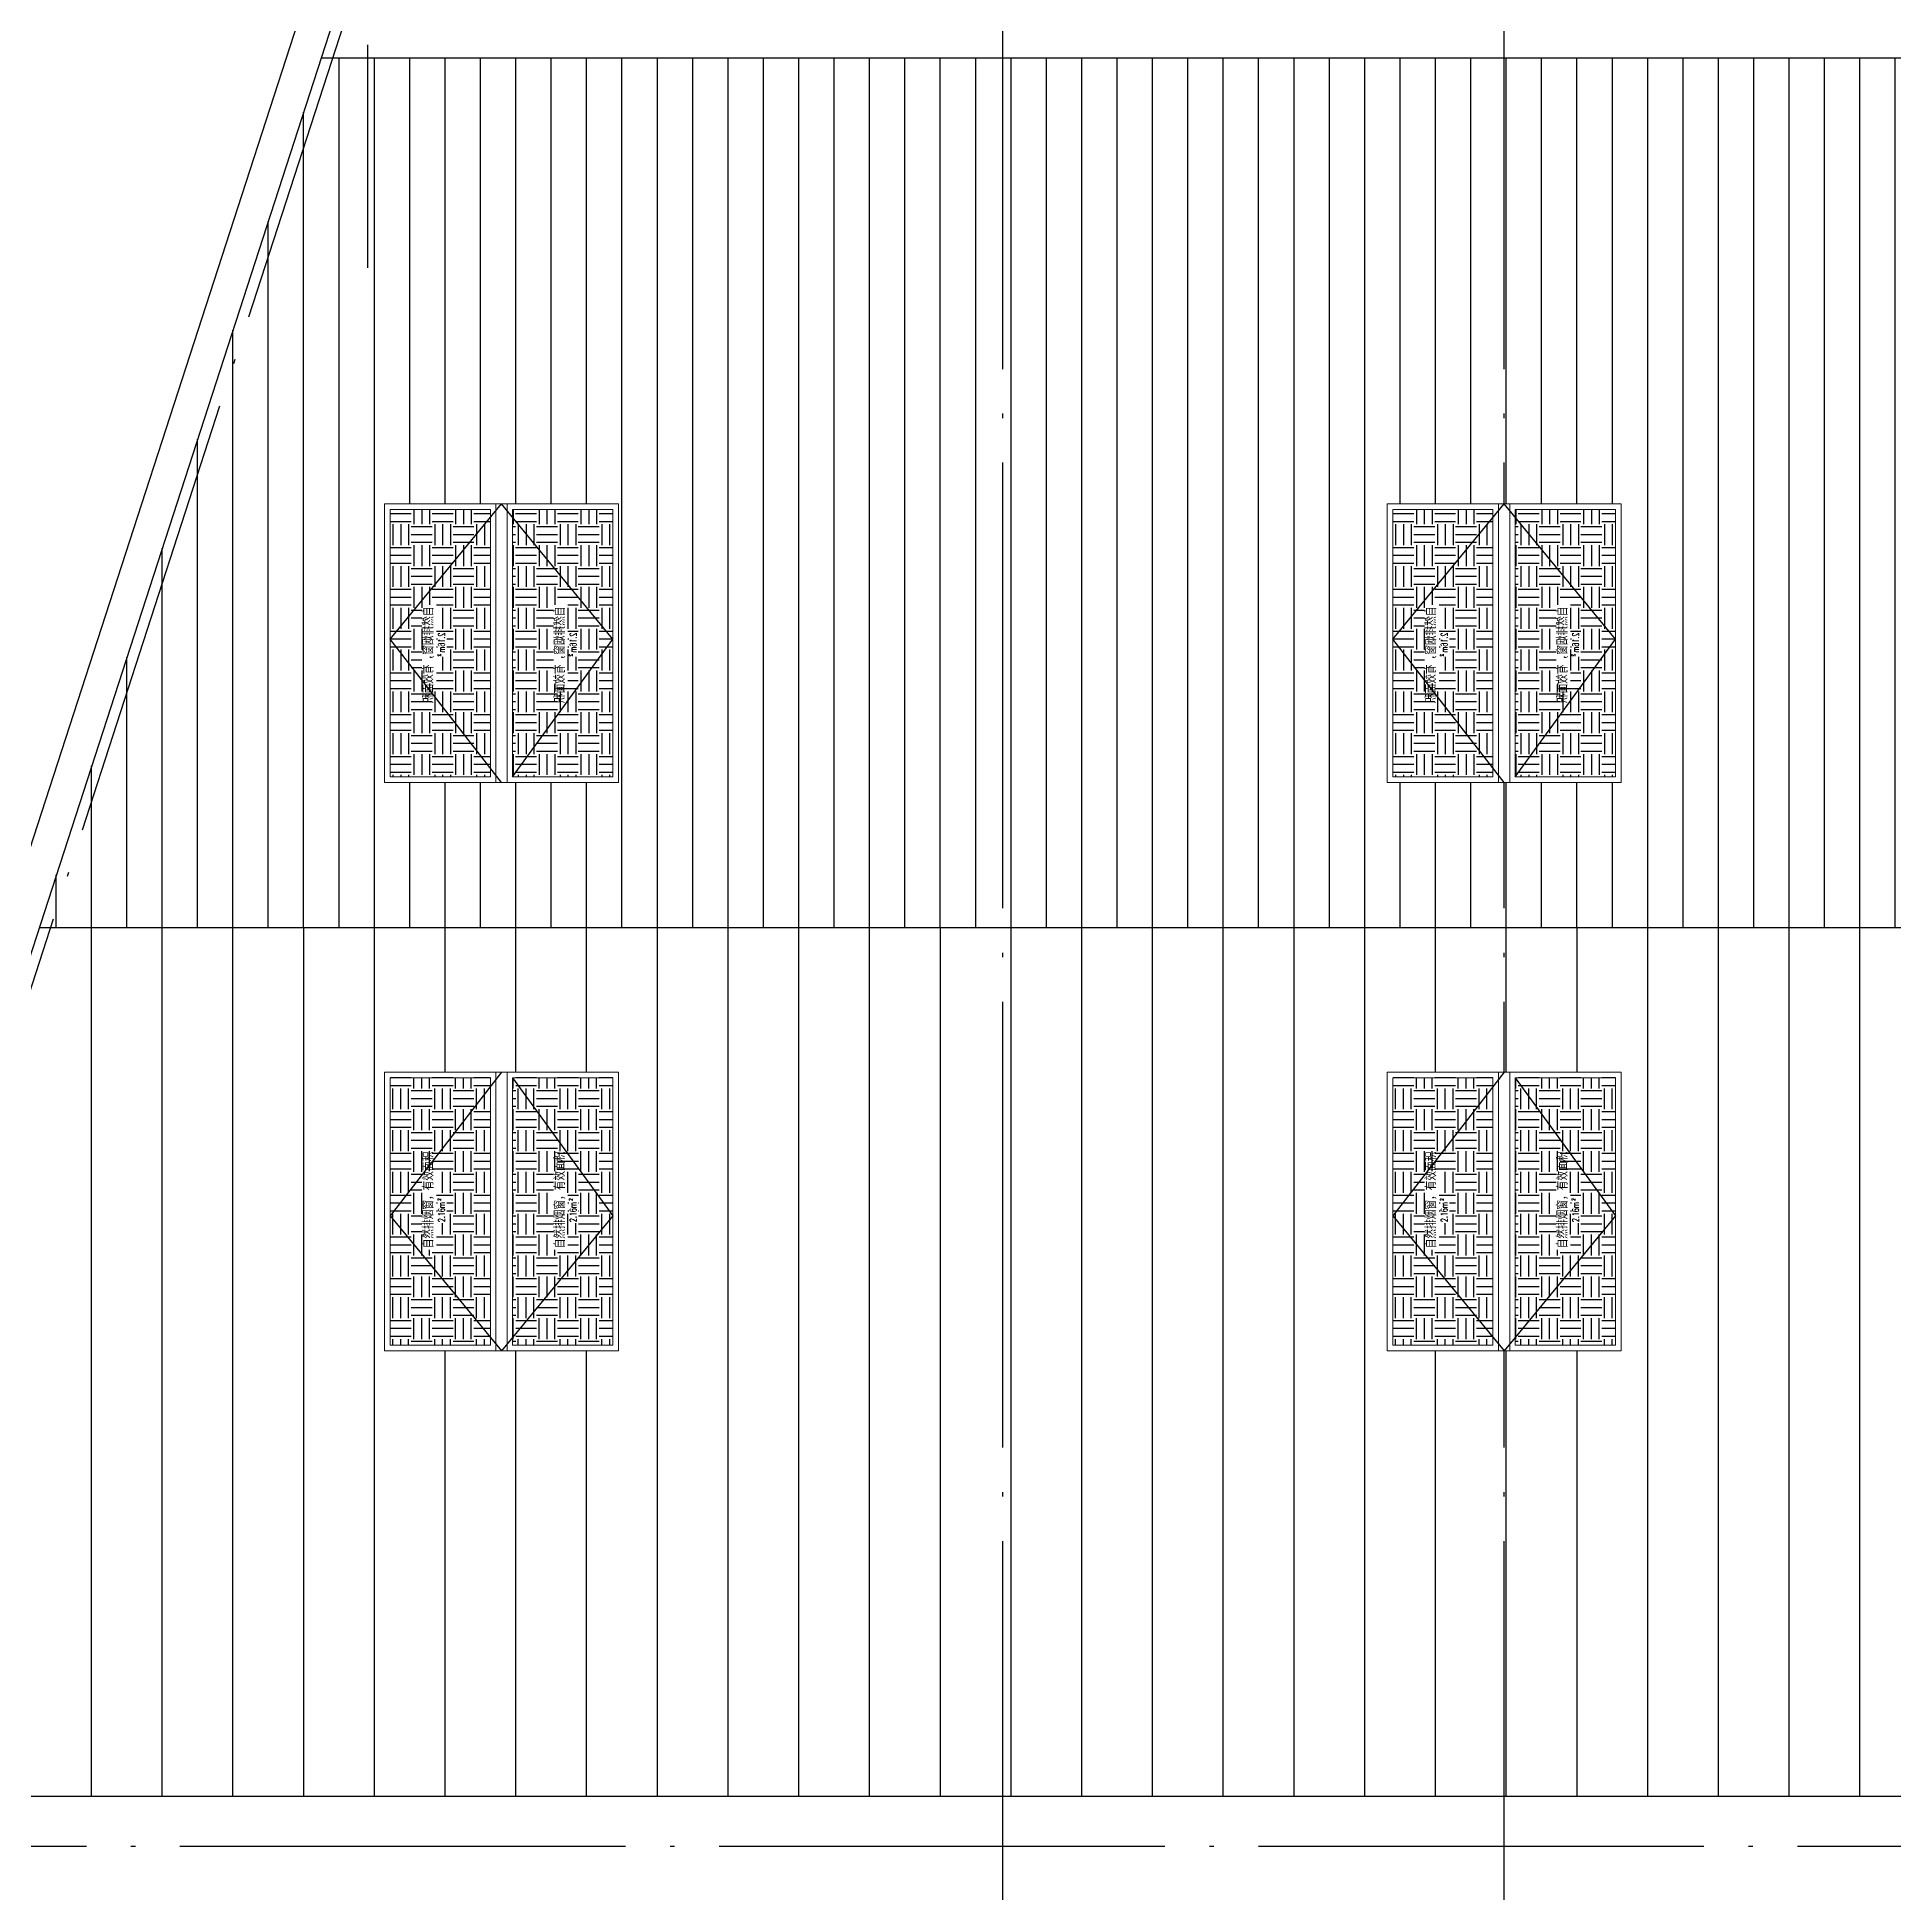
# Model space of a CAD drawing. Extents: x -555607 to 460190, y 498714 to 1664455.
# Drawn here: x 227478 to 244153, y 689146 to 705810 of the extents above; entities that cross this region are included whole.
import ezdxf

# ---------------------------------------------------------------- set-up
doc = ezdxf.new("R2010")
doc.units = 0
doc.header["$LTSCALE"] = 1000
doc.header["$MEASUREMENT"] = 0
doc.linetypes.add('DOTE', pattern=[2.42, 2, -0.2, 0.02, -0.2])
doc.linetypes.add('HIDDEN', pattern=[9.525, 6.35, -3.175])
for name, color, linetype in [('A-AXIS-DOTE', 14, 'DOTE'), ('A-HATCH-2', 251, 'Continuous'), ('A-LIN-V', 9, 'Continuous'), ('A-SFCE', 30, 'Continuous'), ('A-WINDOW', 8, 'Continuous'), ('SPACE', 7, 'Continuous'), ('SPACE_HATCH', 8, 'Continuous'), ('参考线', 8, 'Continuous'), ('外框', 1, 'HIDDEN')]:
    doc.layers.add(name, color=color, linetype=linetype)
doc.layers.add('成型线', color=3, linetype='Continuous', lineweight=18)
doc.styles.add('_TCH_SPACE', font='SIMPLEX', dxfattribs={"height": 5, "bigfont": 'GBCBIG'})
pattern_1 = [(0, (0, 0), (187.5, 187.5), [187.5, -187.5]), (0, (0, 70.31), (187.5, 187.5), [187.5, -187.5]), (0, (0, 140.62), (187.5, 187.5), [187.5, -187.5]), (90, (23.44, 164.06), (-187.5, 187.5), [187.5, -187.5]), (90, (93.75, 164.06), (-187.5, 187.5), [187.5, -187.5]), (90, (164.06, 164.06), (-187.5, 187.5), [187.5, -187.5])]

# ---------------------------------------------------------------- blocks, each defined once
blk = doc.blocks.new('44')
blk.add_wipeout([(277446, 745270), (279946, 745270), (279946, 747370), (277446, 747370)]).dxf.layer = '参考线'
at = {"layer": 'SPACE_HATCH'}
h = blk.add_hatch(dxfattribs=at)
h.set_pattern_fill('土壤', color=250, scale=50, style=0)
h.set_pattern_definition(pattern_1)
h.paths.add_polyline_path([(277496, 746420), (279896, 746420), (279896, 747320), (277496, 747320)])
h.paths.add_polyline_path([(278352, 746904), (279057, 746904), (279057, 747034), (278352, 747034)])
h.paths.add_polyline_path([(278591, 746811), (278817, 746811), (278817, 746895), (278591, 746895)])
h = blk.add_hatch(dxfattribs=at)
h.set_pattern_fill('土壤', color=250, scale=50, style=0)
h.set_pattern_definition(pattern_1)
h.paths.add_polyline_path([(277496, 746220), (279896, 746220), (279896, 745320), (277496, 745320)])
h.paths.add_polyline_path([(278352, 745724), (279057, 745724), (279057, 745854), (278352, 745854)])
h.paths.add_polyline_path([(278591, 745631), (278817, 745631), (278817, 745715), (278591, 745715)])
at = {"layer": '外框', "color": 250}
for points in [[(279946, 746320), (278658, 747320), (277446, 746320)], [(279896, 746220), (278658, 745320), (277446, 746320)]]:
    blk.add_lwpolyline(points, dxfattribs=at)
at = {"layer": '成型线', "color": 8}
for p, q in [((279946, 745270), (279946, 747370)), ((277496, 746420), (279896, 746420)), ((277446, 746370), (279946, 746370)), ((277446, 746270), (279946, 746270)), ((277496, 746220), (279896, 746220))]:
    blk.add_line(p, q, dxfattribs=at)
for points in [[(279946, 745270), (277446, 745270), (277446, 747370), (279946, 747370)], [(277496, 746420), (277496, 747320), (279896, 747320), (279896, 746420)], [(279896, 746220), (279896, 745320), (277496, 745320), (277496, 746220)]]:
    blk.add_lwpolyline(points, dxfattribs=at)
at = {"layer": 'SPACE', "color": 250, "style": '_TCH_SPACE'}
for p in [(278365, 746930), (278365, 745750)]:
    blk.add_text('自然排烟窗，有效面积', height=96.5, dxfattribs=at).set_placement(p)
at = {"layer": 'SPACE', "color": 250, "style": '_TCH_SPACE', "width": 0.705882}
for s, height, p in [('2.16m', 59.5, (278600, 746828)), ('2', 29.8, (278792, 746863)), ('2.16m', 59.5, (278600, 745648)), ('2', 29.8, (278792, 745683))]:
    blk.add_text(s, height=height, dxfattribs=at).set_placement(p)
blk = doc.blocks.new('eeee')
at = {"layer": 'A-LIN-V'}
blk.add_blockref('44', (16550, 81000), dxfattribs=at)
at = {"layer": 'A-LIN-V', "xscale": -0.9999999999999998}
blk.add_blockref('44', (579042, 81000), dxfattribs=at)
blk = doc.blocks.new('423432432222')
at = {"layer": 'A-WINDOW', "rotation": 90}
blk.add_blockref('eeee', (1193916, 416524), dxfattribs=at)
blk = doc.blocks.new('242343243')
at = {"layer": 'A-WINDOW'}
for p in [(-134950, -16500), (-125950, -16500)]:
    blk.add_blockref('423432432222', p, dxfattribs=at)

msp = doc.modelspace()

# ---------------------------------------------------------------- hatches: boundary and pattern name
at = {"layer": 'A-HATCH-2'}
h = msp.add_hatch(dxfattribs=at)
h.set_pattern_fill('ANSI31', color=250, scale=200, angle=45)
h.set_pattern_definition([(90, (0, 0), (-317.5, 0), [])])
h.paths.add_polyline_path([(233880, 697820), (366415.7, 697820), (371645.8, 697820), (371645.8, 705620), (230027.1, 705620), (227495, 697820), (237560, 697820)])
h = msp.add_hatch(dxfattribs=at)
h.set_pattern_fill('ANSI31', color=250, scale=400, angle=45)
h.set_pattern_definition([(90, (0, 0), (-635, 0), [])])
h.paths.add_polyline_path([(233880, 697820), (366415.7, 697820), (371645.8, 697820), (371645.8, 690020), (224966.7, 690020), (227495, 697820), (237560, 697820)])

# ---------------------------------------------------------------- linework, layer by layer
at = {"layer": 'A-AXIS-DOTE', "color": 250, "ltscale": 2}
for p, q in [((236145.8, 635071.1), (236145.8, 728870)), ((240645.8, 635071.1), (240645.8, 728870)), ((377960, 689570), (203750, 689570))]:
    msp.add_line(p, q, dxfattribs=at)
at = {"layer": 'A-AXIS-DOTE', "color": 250}
msp.add_line((230445.8, 703740), (230445.8, 707530), dxfattribs=at)
at = {"layer": 'A-AXIS-DOTE', "color": 250, "ltscale": 2}
msp.add_lwpolyline([(212947.3, 652659.6), (236793.4, 726154)], dxfattribs=at)
at = {"layer": 'A-LIN-V', "color": 8}
for points in [[(371645.8, 705620), (230027.1, 705620)], [(371645.8, 690020), (224966.7, 690020)]]:
    msp.add_lwpolyline(points, dxfattribs=at)
at = {"layer": 'A-SFCE', "color": 8}
for points in [[(214545.8, 654570), (213945.8, 654570), (213945.8, 639420), (371945.8, 639420), (371945.8, 639420), (371945.8, 723220), (235420.9, 723220), (213945.8, 657017.5), (213945.8, 656070)], [(214245.8, 654270), (214245.8, 639720), (371645.8, 639720), (371645.8, 722920), (235639, 722920), (214245.8, 656970), (214245.8, 656370)], [(227495, 697820), (371645.8, 697820)]]:
    msp.add_lwpolyline(points, dxfattribs=at)

# ---------------------------------------------------------------- next in the draw order: block references
at = {"layer": 'A-WINDOW'}
msp.add_blockref('242343243', (0, 0), dxfattribs=at)

doc.saveas('drawing.dxf')
